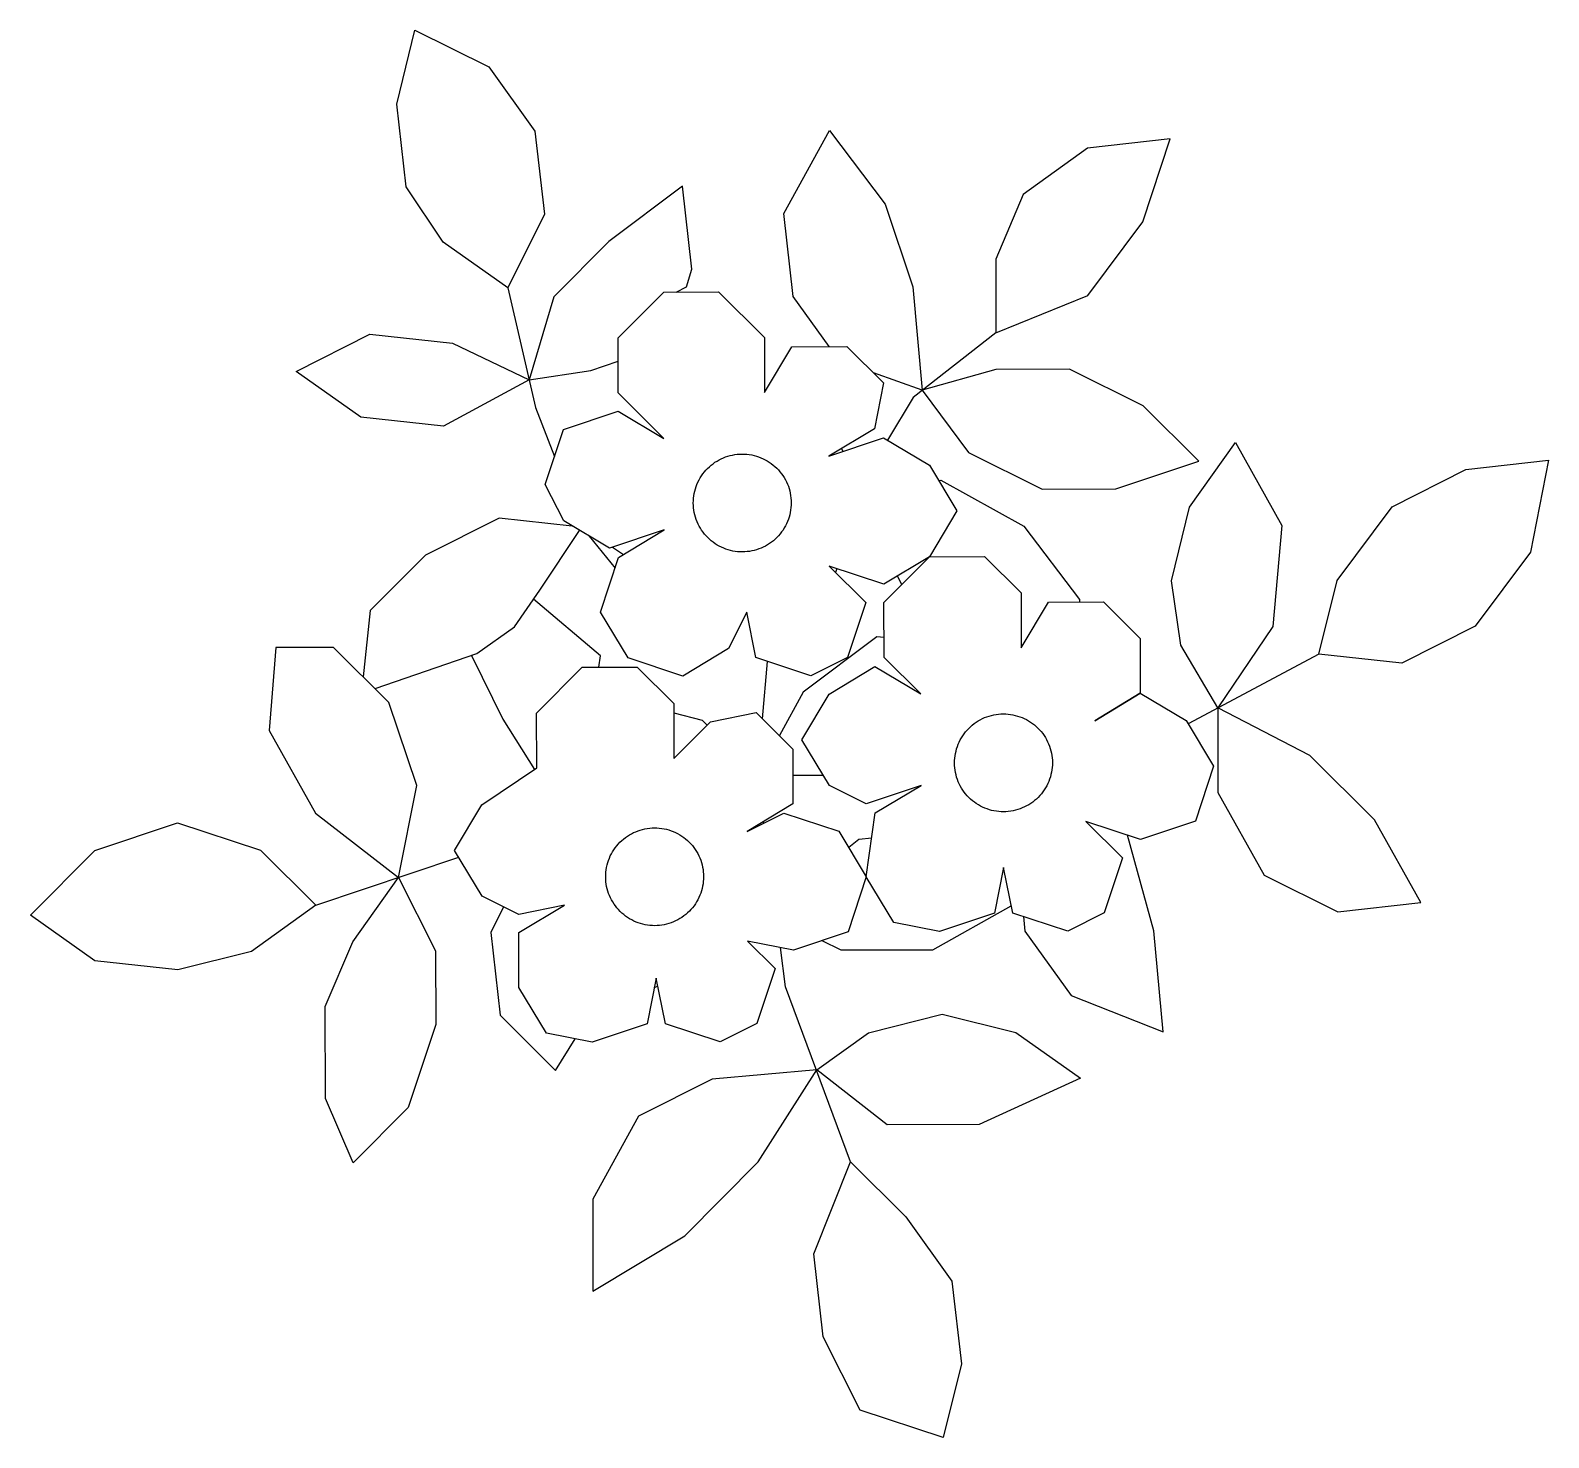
# Model space of a CAD drawing. Header units: millimetres. Extents: x -22918 to -22807, y -37215 to -37112.
import ezdxf

# ---------------------------------------------------------------- set-up
doc = ezdxf.new("R2010")
doc.units = ezdxf.units.MM
doc.layers.add('ceco.net 227', color=7, linetype='Continuous')

msp = doc.modelspace()

# ---------------------------------------------------------------- linework, layer by layer
at = {"layer": 'ceco.net 227', "color": 76}
for points in [[(-22890.25, -37111.91), (-22884.84, -37114.6), (-22881.45, -37119.32), (-22880.76, -37125.4), (-22883.45, -37130.82), (-22888.18, -37127.45), (-22890.9, -37123.4), (-22891.59, -37117.32)], [(-22834.83, -37119.88), (-22840.91, -37120.57), (-22845.63, -37123.96), (-22847.64, -37128.7), (-22847.63, -37134.1), (-22840.88, -37131.38), (-22836.84, -37125.97)], [(-22898.97, -37136.94), (-22893.57, -37134.22), (-22887.49, -37134.88), (-22881.88, -37137.55), (-22888.15, -37140.96), (-22894.23, -37140.3)], [(-22832.74, -37143.52), (-22836.81, -37139.48), (-22842.22, -37136.79), (-22847.62, -37136.81), (-22853.04, -37138.33), (-22849.64, -37142.89), (-22844.23, -37145.58), (-22838.82, -37145.57)], [(-22830.05, -37142.17), (-22826.65, -37148.24), (-22827.31, -37155.67), (-22831.34, -37161.64), (-22834.06, -37157.04), (-22834.75, -37152.31), (-22833.41, -37146.9)], [(-22807.07, -37143.46), (-22808.41, -37150.22), (-22812.45, -37155.64), (-22817.85, -37158.35), (-22823.93, -37157.69), (-22822.59, -37152.28), (-22818.55, -37146.87), (-22813.15, -37144.15)], [(-22900.45, -37157.21), (-22900.94, -37163.29), (-22897.54, -37169.36), (-22891.45, -37174.08), (-22890.12, -37167.32), (-22892.16, -37161.24), (-22896.22, -37157.2)], [(-22816.45, -37175.91), (-22819.85, -37169.84), (-22824.59, -37165.12), (-22831.34, -37161.64), (-22831.34, -37167.84), (-22827.94, -37173.92), (-22822.53, -37176.61)], [(-22918.47, -37176.85), (-22913.75, -37172.1), (-22907.68, -37170.06), (-22901.59, -37172.07), (-22897.53, -37176.12), (-22902.25, -37179.51), (-22907.65, -37180.87), (-22913.73, -37180.21)], [(-22894.78, -37195.03), (-22896.82, -37190.3), (-22896.84, -37183.55), (-22894.82, -37178.81), (-22891.45, -37174.08), (-22888.74, -37179.47), (-22888.73, -37184.88), (-22890.74, -37190.96)], [(-22841.42, -37188.81), (-22848.85, -37192.21), (-22855.6, -37192.23), (-22860.77, -37188.2), (-22856.97, -37185.47), (-22851.57, -37184.11), (-22846.16, -37185.45)], [(-22877.19, -37204.44), (-22870.45, -37200.37), (-22865.06, -37194.95), (-22860.77, -37188.2), (-22868.45, -37188.88), (-22873.85, -37191.6), (-22877.21, -37197.69)], [(-22851.5, -37215.19), (-22857.58, -37213.18), (-22860.3, -37207.78), (-22860.99, -37201.7), (-22858.3, -37194.94), (-22854.24, -37198.98), (-22850.85, -37203.7), (-22850.16, -37209.78)]]:
    msp.add_lwpolyline(points, close=True, dxfattribs=at)
for points in [[(-22859.86, -37135.12), (-22862.5, -37131.44), (-22863.19, -37125.36), (-22859.83, -37119.27), (-22855.76, -37124.67), (-22853.72, -37130.74), (-22853.04, -37138.33), (-22856.62, -37137.05)], [(-22871.09, -37131.12), (-22870.34, -37130.74), (-22869.94, -37129.43), (-22870.63, -37123.35), (-22876.02, -37127.42), (-22880.07, -37131.48), (-22881.88, -37137.55), (-22877.35, -37136.88), (-22875.34, -37136.19)], [(-22883.45, -37130.82), (-22881.4, -37139.59), (-22880.01, -37143.18)], [(-22847.63, -37134.1), (-22853.7, -37138.85), (-22855.58, -37141.99)], [(-22858.95, -37142.6), (-22858.86, -37142.82)], [(-22851.83, -37144.94), (-22851.66, -37144.92), (-22845.57, -37148.29), (-22841.5, -37153.68), (-22841.5, -37153.86)], [(-22878.72, -37148.29), (-22884.08, -37147.71), (-22889.48, -37150.42), (-22893.53, -37154.49), (-22894.06, -37159.35)], [(-22893.18, -37160.22), (-22885.72, -37157.64), (-22882.95, -37155.68), (-22881.1, -37152.99), (-22878.17, -37148.62)], [(-22877.46, -37149.04), (-22875.57, -37151.39)], [(-22875.77, -37149.85), (-22874.96, -37150.38)], [(-22859.3, -37151.41), (-22859.39, -37151.71)], [(-22854.54, -37152.6), (-22854.84, -37151.95)], [(-22876.76, -37158.65), (-22876.63, -37157.82), (-22881.55, -37153.66)], [(-22855.83, -37156.47), (-22856.36, -37156.42), (-22861.76, -37160.49), (-22863.51, -37163.67)], [(-22823.93, -37157.69), (-22833.53, -37162.8)], [(-22886.09, -37157.77), (-22886.09, -37157.85), (-22883.81, -37162.47), (-22881.48, -37166.15)], [(-22864.75, -37162.44), (-22864.38, -37158.23)], [(-22871.26, -37162), (-22869.18, -37162.53), (-22868.82, -37162.9)], [(-22862.52, -37166.57), (-22860.3, -37166.57)], [(-22864.65, -37170.09), (-22864.67, -37169.98)], [(-22845.6, -37176.95), (-22845.5, -37178.01), (-22842.11, -37182.73), (-22835.35, -37185.42), (-22836.04, -37177.99), (-22837.97, -37170.98)], [(-22856.74, -37171.2), (-22857.68, -37171.29), (-22858.43, -37171.89)], [(-22897.53, -37176.12), (-22887.04, -37172.59)], [(-22883.75, -37176.23), (-22884.69, -37178.11), (-22884, -37184.19), (-22879.93, -37188.24), (-22878.5, -37185.92)], [(-22860.39, -37178.71), (-22859.01, -37179.4), (-22852.25, -37179.38), (-22846.5, -37176.17)], [(-22858.3, -37194.94), (-22863.06, -37182.11), (-22863.44, -37179.23)], [(-22872.69, -37182.15), (-22872.43, -37182.06)]]:
    msp.add_lwpolyline(points, dxfattribs=at)
at = {"layer": 'ceco.net 227', "color": 1}
for points in [[(-22859.87, -37151.23), (-22857.18, -37153.9), (-22858.52, -37157.93), (-22861.2, -37159.28), (-22865.23, -37157.95), (-22865.91, -37154.6), (-22867.24, -37157.28), (-22870.59, -37159.31), (-22874.62, -37157.97), (-22876.64, -37154.62), (-22875.31, -37150.59), (-22871.96, -37148.57), (-22875.98, -37149.92), (-22879.34, -37147.92), (-22880.69, -37145.24), (-22879.36, -37141.21), (-22875.34, -37139.86), (-22871.98, -37141.86), (-22875.34, -37138.51), (-22875.35, -37134.49), (-22872, -37131.12), (-22867.97, -37131.11), (-22864.61, -37134.46), (-22864.6, -37138.49), (-22862.6, -37135.13), (-22858.57, -37135.12), (-22855.88, -37137.79), (-22856.54, -37141.15), (-22859.89, -37143.17), (-22855.87, -37141.82), (-22852.51, -37143.82), (-22850.49, -37147.18), (-22852.49, -37150.54), (-22855.84, -37152.56)], [(-22841.04, -37169.97), (-22838.35, -37172.65), (-22839.68, -37176.68), (-22842.36, -37178.03), (-22846.39, -37176.7), (-22847.07, -37173.34), (-22847.73, -37176.7), (-22851.76, -37178.05), (-22855.11, -37177.39), (-22857.14, -37174.04), (-22856.48, -37169.34), (-22853.12, -37167.32), (-22857.15, -37168.67), (-22859.84, -37167.33), (-22861.86, -37163.98), (-22859.85, -37160.62), (-22856.5, -37158.6), (-22853.14, -37160.6), (-22855.83, -37157.93), (-22855.84, -37153.9), (-22852.49, -37150.54), (-22848.47, -37150.53), (-22845.78, -37153.2), (-22845.77, -37157.23), (-22843.76, -37153.87), (-22839.73, -37153.86), (-22837.04, -37156.54), (-22837.03, -37160.56), (-22840.38, -37162.59), (-22837.03, -37160.56), (-22833.67, -37162.57), (-22831.65, -37165.92), (-22832.98, -37169.95), (-22837.01, -37171.3)]]:
    msp.add_lwpolyline(points, close=True, dxfattribs=at)
at = {"layer": 'ceco.net 227', "color": 30}
for points in [[(-22863.69, -37149.13, -0.098476), (-22864.86, -37149.91, -0.098485), (-22866.23, -37150.19, -0.098498), (-22867.6, -37149.92, -0.098507), (-22868.77, -37149.14, -0.098507), (-22869.55, -37147.98, -0.098498), (-22869.83, -37146.6, -0.098485), (-22869.56, -37145.23, -0.098476), (-22868.78, -37144.06, -0.098476), (-22867.62, -37143.28, -0.098485), (-22866.25, -37143.01, -0.098498), (-22864.87, -37143.28, -0.098507), (-22863.71, -37144.05, -0.098507), (-22862.92, -37145.21, -0.098498), (-22862.65, -37146.59, -0.098485), (-22862.92, -37147.96, -0.098476)], [(-22844.53, -37168.2, -0.098476), (-22845.69, -37168.98, -0.098485), (-22847.07, -37169.26, -0.098498), (-22848.44, -37168.99, -0.098507), (-22849.61, -37168.21, -0.098507), (-22850.39, -37167.05, -0.098498), (-22850.66, -37165.68, -0.098485), (-22850.39, -37164.3, -0.098476), (-22849.62, -37163.14, -0.098476), (-22848.46, -37162.35, -0.098485), (-22847.08, -37162.08, -0.098498), (-22845.71, -37162.35, -0.098507), (-22844.54, -37163.12, -0.098507), (-22843.76, -37164.28, -0.098498), (-22843.48, -37165.66, -0.098485), (-22843.75, -37167.03, -0.098476)], [(-22870.12, -37176.56, -0.098476), (-22871.29, -37177.34, -0.098485), (-22872.66, -37177.62, -0.098498), (-22874.03, -37177.35, -0.098507), (-22875.2, -37176.57, -0.098507), (-22875.98, -37175.41, -0.098498), (-22876.26, -37174.04, -0.098485), (-22875.99, -37172.66, -0.098476), (-22875.21, -37171.5, -0.098476), (-22874.05, -37170.72, -0.098485), (-22872.68, -37170.44, -0.098498), (-22871.3, -37170.71, -0.098507), (-22870.13, -37171.48, -0.098507), (-22869.35, -37172.65, -0.098498), (-22869.08, -37174.02, -0.098485), (-22869.35, -37175.39, -0.098476)]]:
    msp.add_lwpolyline(points, format="xyb", close=True, dxfattribs=at)
at = {"layer": 'ceco.net 227', "color": 1}
msp.add_lwpolyline([(-22881.32, -37166.04), (-22881.33, -37162.02), (-22877.98, -37158.65), (-22873.95, -37158.64), (-22871.26, -37161.32), (-22871.25, -37165.35), (-22868.57, -37162.66), (-22865.22, -37161.98), (-22862.53, -37164.66), (-22862.52, -37168.68), (-22865.87, -37170.7), (-22863.19, -37169.35), (-22859.16, -37170.69), (-22857.14, -37174.04), (-22858.47, -37178.07), (-22862.49, -37179.42), (-22865.85, -37178.76), (-22863.83, -37180.77), (-22865.16, -37184.8), (-22867.85, -37186.15), (-22871.88, -37184.81), (-22872.55, -37181.46), (-22873.22, -37184.82), (-22877.24, -37186.17), (-22880.6, -37185.51), (-22882.62, -37182.16), (-22882.63, -37178.13), (-22879.28, -37176.11), (-22882.63, -37176.79), (-22885.32, -37175.45), (-22887.34, -37172.1), (-22885.34, -37168.74), (-22881.32, -37166.04)], dxfattribs=at)

doc.saveas('drawing.dxf')
